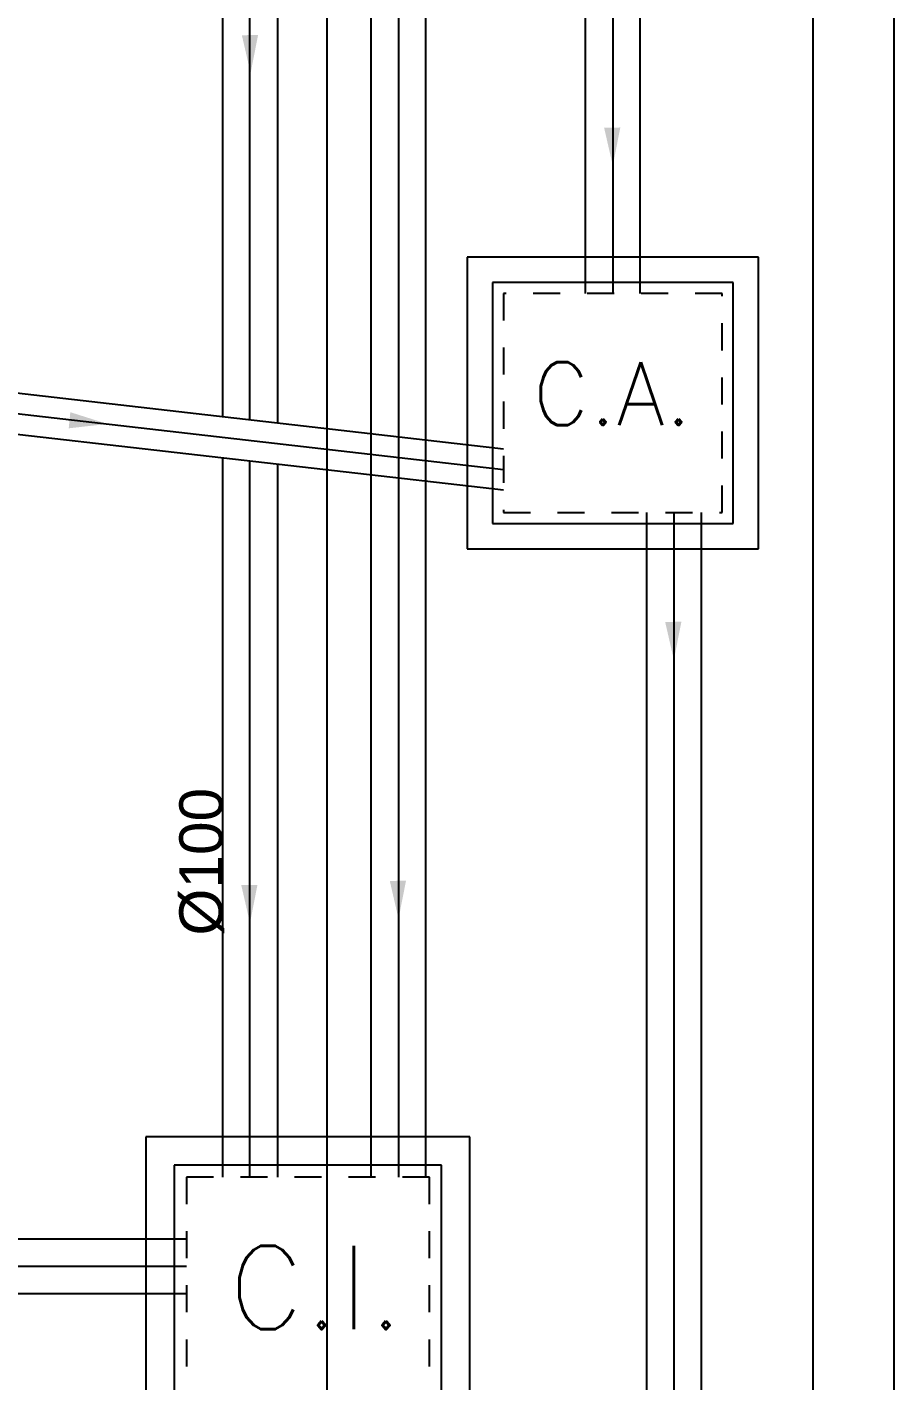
# Model space of a CAD drawing. Header units: millimetres. Extents: x -336 to -33, y -135 to 770.
# Drawn here: x -278.82 to -275.61, y 721.13 to 726.14 of the extents above; entities that cross this region are included whole.
import ezdxf
from ezdxf.enums import TextEntityAlignment as Align

# ---------------------------------------------------------------- set-up
doc = ezdxf.new("R2010")
doc.units = ezdxf.units.MM
doc.header["$LTSCALE"] = 50
doc.header["$MEASUREMENT"] = 0
doc.linetypes.add('HIDDEN', pattern=[0.375, 0.25, -0.125])
doc.layers.get('0').update_dxf_attribs({"linetype": 'CONTINUOUS'})
for name, color, linetype in [('-HIDRO', 8, 'CONTINUOUS'), ('HIDROGRAFIA', 4, 'CONTINUOUS'), ('Texto-Tubos', 7, 'CONTINUOUS'), ('TigreCad', 3, 'CONTINUOUS'), ('TUBULAÇÃO_ESGOTO', 5, 'CONTINUOUS')]:
    doc.layers.add(name, color=color, linetype=linetype)
doc.styles.add('A16-E50', font='arial.ttf', dxfattribs={"height": 0.08})
doc.styles.add('R80', font='simplex.shx', dxfattribs={"height": 12})

# ---------------------------------------------------------------- blocks, each defined once
blk = doc.blocks.new('inp_cx')
for p, q in [((40, 40), (-40, 40)), ((-40, 40), (-40, -40)), ((40, -40), (40, 40)), ((-40, -40), (40, -40))]:
    blk.add_line(p, q)
at = {"color": 1, "linetype": 'Continuous', "ltscale": 0.5}
for p, q in [((33, 33), (-33, 33)), ((-33, 33), (-33, -33)), ((33, -33), (33, 33)), ((-33, -33), (33, -33))]:
    blk.add_line(p, q, dxfattribs=at)
at = {"color": 1, "linetype": 'HIDDEN', "ltscale": 0.5}
for p, q in [((30, 30), (-30, 30)), ((-30, 30), (-30, -30)), ((30, -30), (30, 30)), ((-30, -30), (30, -30))]:
    blk.add_line(p, q, dxfattribs=at)
at = {"style": 'R80'}
blk.add_text('C.I.', height=20.592, dxfattribs=at).set_placement((-19.56, -7.5))
blk = doc.blocks.new('_cxareia')
for p, q in [((40, 40), (-40, 40)), ((-40, 40), (-40, -40)), ((40, -40), (40, 40)), ((-40, -40), (40, -40))]:
    blk.add_line(p, q)
at = {"color": 1, "linetype": 'Continuous', "ltscale": 0.5}
for p, q in [((33, 33), (-33, 33)), ((-33, 33), (-33, -33)), ((33, -33), (33, 33)), ((-33, -33), (33, -33))]:
    blk.add_line(p, q, dxfattribs=at)
at = {"color": 1, "linetype": 'HIDDEN', "ltscale": 0.5}
for p, q in [((30, 30), (-30, 30)), ((-30, 30), (-30, -30)), ((30, -30), (30, 30)), ((-30, -30), (30, -30))]:
    blk.add_line(p, q, dxfattribs=at)
at = {"style": 'R80'}
blk.add_text('C.A.', height=17.28, dxfattribs=at).set_placement((-21.97, -6.06))

msp = doc.modelspace()

# ---------------------------------------------------------------- linework, layer by layer
at = {"layer": '-HIDRO', "linetype": 'Continuous'}
for p, q in [((-275.6058, 753.4228), (-275.6058, 703.4228)), ((-275.9058, 753.1228), (-275.9058, 703.7228)), ((-277.7058, 743.8135), (-277.7058, 717.6028))]:
    msp.add_line(p, q, dxfattribs=at)
at = {"layer": 'TigreCad'}
for p, q in [((-276.7484, 725.1521), (-276.7484, 744.3723)), ((-276.5452, 725.1521), (-276.5452, 744.3723)), ((-277.542, 721.8813), (-277.542, 732.3834)), ((-277.3388, 721.8813), (-277.3388, 732.3834)), ((-278.0921, 726.5648), (-278.0921, 724.6966)), ((-277.8889, 726.5648), (-277.8889, 724.6733)), ((-288.8037, 725.9262), (-277.0518, 724.5772)), ((-288.821, 725.7762), (-277.0518, 724.4252)), ((-278.0921, 724.5446), (-278.0921, 721.8813)), ((-277.8889, 724.5213), (-277.8889, 721.8813)), ((-276.5223, 724.3421), (-276.5223, 712.9222)), ((-276.3191, 724.3421), (-276.3191, 712.9222)), ((-287.668, 721.6539), (-278.226, 721.6539)), ((-287.537, 721.4507), (-278.226, 721.4507))]:
    msp.add_line(p, q, dxfattribs=at)
at = {"layer": 'TUBULAÇÃO_ESGOTO'}
for p, q in [((-276.6468, 744.3723), (-276.6468, 725.1521)), ((-277.4404, 732.3834), (-277.4404, 721.8813)), ((-277.9905, 724.6849), (-277.9905, 726.4148)), ((-289.0856, 725.8825), (-277.0518, 724.5012)), ((-277.9905, 721.8813), (-277.9905, 724.5329)), ((-276.4207, 724.3421), (-276.4207, 712.9222)), ((-288.5993, 721.5523), (-278.226, 721.5523))]:
    msp.add_line(p, q, dxfattribs=at)
for points in [[(-277.9882, 725.9681), (-278.0205, 726.1084), (-277.9605, 726.1094)], [(-276.6468, 725.6257), (-276.6791, 725.766), (-276.6191, 725.767)], [(-278.5186, 724.6696), (-278.6617, 724.6535), (-278.6558, 724.7132)], [(-276.4207, 723.7963), (-276.453, 723.9366), (-276.3929, 723.9376)], [(-277.4404, 722.8377), (-277.4727, 722.9781), (-277.4126, 722.979)], [(-277.9905, 722.8223), (-278.0228, 722.9626), (-277.9628, 722.9636)]]:
    msp.add_solid(points, dxfattribs=at)

# ---------------------------------------------------------------- block references
at = {"layer": 'HIDROGRAFIA'}
for name, p, xscale, yscale, zscale in [('_cxareia', (-276.6468, 724.7471), 0.01350000000093132, 0.01350000000002183, 0.0135), ('inp_cx', (-277.776, 721.4313), 0.01500000000032742, 0.01499999999987267, 0.015)]:
    msp.add_blockref(name, p, dxfattribs=dict(at, xscale=xscale, yscale=yscale, zscale=zscale))

# ---------------------------------------------------------------- texts
at = {"layer": 'Texto-Tubos', "style": 'A16-E50'}
msp.add_text('%%C100', height=0.16, rotation=90, dxfattribs=at).set_placement((-278.0921, 723.0492), align=Align.CENTER)

doc.saveas('drawing.dxf')
